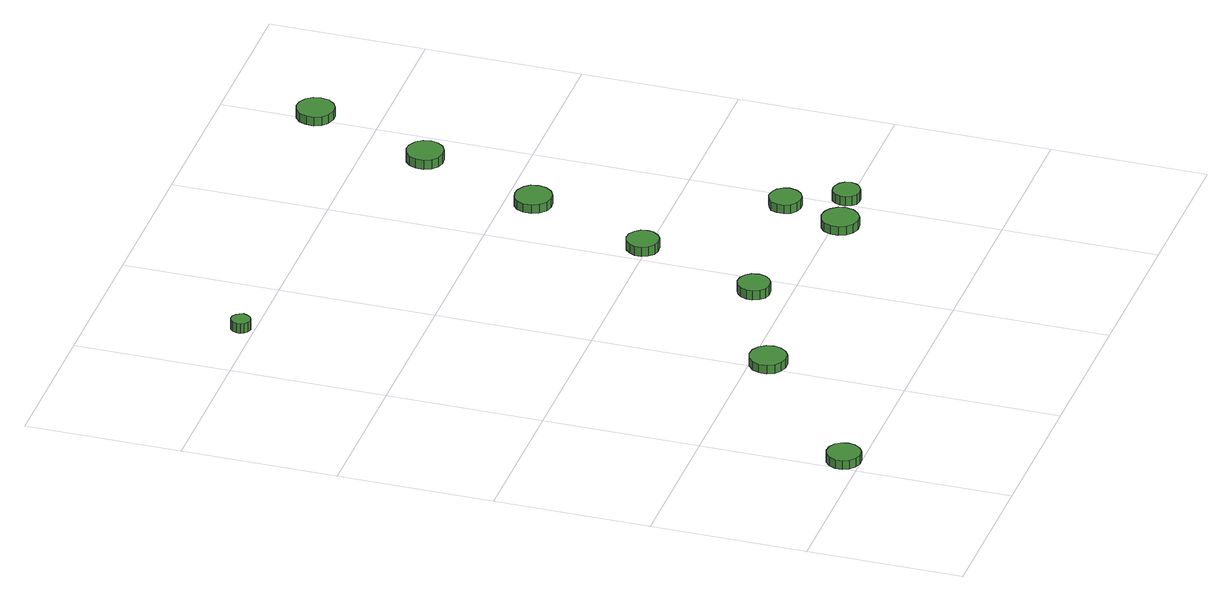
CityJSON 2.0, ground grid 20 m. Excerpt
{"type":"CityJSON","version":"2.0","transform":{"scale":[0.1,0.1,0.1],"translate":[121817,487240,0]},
"CityObjects":{
"tree1":{"type":"SolitaryVegetationObject","attributes":{"function":"something"},"geometry":[{"type":"MultiSurface","lod":"1","boundaries":[[[0,1,2,3,4,5,6,7,8,9,10,11,12,13,14]],[[15,16,17,18,19,20,21,22,23,24,25,26,27,28,29]],[[0,29,28,1]],[[1,28,27,2]],[[2,27,26,3]],[[3,26,25,4]],[[4,25,24,5]],[[5,24,23,6]],[[6,23,22,7]],[[7,22,21,8]],[[8,21,20,9]],[[9,20,19,10]],[[10,19,18,11]],[[11,18,17,12]],[[12,17,16,13]],[[13,16,15,14]],[[14,15,29,0]]]}]},
"tree2":{"type":"SolitaryVegetationObject","attributes":{"function":"something"},"geometry":[{"type":"MultiSurface","lod":"1","boundaries":[[[30,31,32,33,34,35,36,37,38,39,40,41,42,43,44]],[[45,46,47,48,49,50,51,52,53,54,55,56,57,58,59]],[[30,59,58,31]],[[31,58,57,32]],[[32,57,56,33]],[[33,56,55,34]],[[34,55,54,35]],[[35,54,53,36]],[[36,53,52,37]],[[37,52,51,38]],[[38,51,50,39]],[[39,50,49,40]],[[40,49,48,41]],[[41,48,47,42]],[[42,47,46,43]],[[43,46,45,44]],[[44,45,59,30]]]}]},
"tree3":{"type":"SolitaryVegetationObject","attributes":{"function":"something"},"geometry":[{"type":"MultiSurface","lod":"1","boundaries":[[[60,61,62,63,64,65,66,67,68,69,70,71,72,73,74]],[[75,76,77,78,79,80,81,82,83,84,85,86,87,88,89]],[[60,89,88,61]],[[61,88,87,62]],[[62,87,86,63]],[[63,86,85,64]],[[64,85,84,65]],[[65,84,83,66]],[[66,83,82,67]],[[67,82,81,68]],[[68,81,80,69]],[[69,80,79,70]],[[70,79,78,71]],[[71,78,77,72]],[[72,77,76,73]],[[73,76,75,74]],[[74,75,89,60]]]}]},
"tree4":{"type":"SolitaryVegetationObject","attributes":{"function":"something"},"geometry":[{"type":"MultiSurface","lod":"1","boundaries":[[[90,91,92,93,94,95,96,97,98,99,100,101,102,103,104]],[[105,106,107,108,109,110,111,112,113,114,115,116,117,118,119]],[[90,119,118,91]],[[91,118,117,92]],[[92,117,116,93]],[[93,116,115,94]],[[94,115,114,95]],[[95,114,113,96]],[[96,113,112,97]],[[97,112,111,98]],[[98,111,110,99]],[[99,110,109,100]],[[100,109,108,101]],[[101,108,107,102]],[[102,107,106,103]],[[103,106,105,104]],[[104,105,119,90]]]}]},
"tree5":{"type":"SolitaryVegetationObject","attributes":{"function":"something"},"geometry":[{"type":"MultiSurface","lod":"1","boundaries":[[[120,121,122,123,124,125,126,127,128,129,130,131,132,133,134]],[[135,136,137,138,139,140,141,142,143,144,145,146,147,148,149]],[[120,149,148,121]],[[121,148,147,122]],[[122,147,146,123]],[[123,146,145,124]],[[124,145,144,125]],[[125,144,143,126]],[[126,143,142,127]],[[127,142,141,128]],[[128,141,140,129]],[[129,140,139,130]],[[130,139,138,131]],[[131,138,137,132]],[[132,137,136,133]],[[133,136,135,134]],[[134,135,149,120]]]}]},
"tree6":{"type":"SolitaryVegetationObject","attributes":{"function":"something"},"geometry":[{"type":"MultiSurface","lod":"1","boundaries":[[[150,151,152,153,154,155,156,157,158,159,160,161,162,163,164]],[[165,166,167,168,169,170,171,172,173,174,175,176,177,178,179]],[[150,179,178,151]],[[151,178,177,152]],[[152,177,176,153]],[[153,176,175,154]],[[154,175,174,155]],[[155,174,173,156]],[[156,173,172,157]],[[157,172,171,158]],[[158,171,170,159]],[[159,170,169,160]],[[160,169,168,161]],[[161,168,167,162]],[[162,167,166,163]],[[163,166,165,164]],[[164,165,179,150]]]}]},
"tree7":{"type":"SolitaryVegetationObject","attributes":{"function":"something"},"geometry":[{"type":"MultiSurface","lod":"1","boundaries":[[[180,181,182,183,184,185,186,187,188,189,190,191,192,193,194]],[[195,196,197,198,199,200,201,202,203,204,205,206,207,208,209]],[[180,209,208,181]],[[181,208,207,182]],[[182,207,206,183]],[[183,206,205,184]],[[184,205,204,185]],[[185,204,203,186]],[[186,203,202,187]],[[187,202,201,188]],[[188,201,200,189]],[[189,200,199,190]],[[190,199,198,191]],[[191,198,197,192]],[[192,197,196,193]],[[193,196,195,194]],[[194,195,209,180]]]}]},
"tree8":{"type":"SolitaryVegetationObject","attributes":{"function":"something"},"geometry":[{"type":"MultiSurface","lod":"1","boundaries":[[[210,211,212,213,214,215,216,217,218,219,220,221,222,223,224]],[[225,226,227,228,229,230,231,232,233,234,235,236,237,238,239]],[[210,239,238,211]],[[211,238,237,212]],[[212,237,236,213]],[[213,236,235,214]],[[214,235,234,215]],[[215,234,233,216]],[[216,233,232,217]],[[217,232,231,218]],[[218,231,230,219]],[[219,230,229,220]],[[220,229,228,221]],[[221,228,227,222]],[[222,227,226,223]],[[223,226,225,224]],[[224,225,239,210]]]}]},
"tree9":{"type":"SolitaryVegetationObject","attributes":{"function":"something"},"geometry":[{"type":"MultiSurface","lod":"1","boundaries":[[[240,241,242,243,244,245,246,247,248,249,250,251,252,253,254]],[[255,256,257,258,259,260,261,262,263,264,265,266,267,268,269]],[[240,269,268,241]],[[241,268,267,242]],[[242,267,266,243]],[[243,266,265,244]],[[244,265,264,245]],[[245,264,263,246]],[[246,263,262,247]],[[247,262,261,248]],[[248,261,260,249]],[[249,260,259,250]],[[250,259,258,251]],[[251,258,257,252]],[[252,257,256,253]],[[253,256,255,254]],[[254,255,269,240]]]}]},
"tree10":{"type":"SolitaryVegetationObject","attributes":{"function":"something"},"geometry":[{"type":"MultiSurface","lod":"1","boundaries":[[[270,271,272,273,274,275,276,277,278,279,280,281,282,283,284]],[[285,286,287,288,289,290,291,292,293,294,295,296,297,298,299]],[[270,299,298,271]],[[271,298,297,272]],[[272,297,296,273]],[[273,296,295,274]],[[274,295,294,275]],[[275,294,293,276]],[[276,293,292,277]],[[277,292,291,278]],[[278,291,290,279]],[[279,290,289,280]],[[280,289,288,281]],[[281,288,287,282]],[[282,287,286,283]],[[283,286,285,284]],[[284,285,299,270]]]}]},
"tree11":{"type":"SolitaryVegetationObject","attributes":{"function":"something"},"geometry":[{"type":"MultiSurface","lod":"1","boundaries":[[[300,301,302,303,304,305,306,307,308,309,310,311,312,313,314]],[[315,316,317,318,319,320,321,322,323,324,325,326,327,328,329]],[[300,329,328,301]],[[301,328,327,302]],[[302,327,326,303]],[[303,326,325,304]],[[304,325,324,305]],[[305,324,323,306]],[[306,323,322,307]],[[307,322,321,308]],[[308,321,320,309]],[[309,320,319,310]],[[310,319,318,311]],[[311,318,317,312]],[[312,317,316,313]],[[313,316,315,314]],[[314,315,329,300]]]}]}
},
"vertices":[
[43,22,14],[41,31,14],[36,38,14],[28,42,14],[19,43,14],[11,41,14],[4,35,14],[0,26,14],[0,17,14],[4,9,14],[11,3,14],[19,0,14],[28,1,14],[36,6,14],[41,13,14],[41,13,2],[36,6,2],[28,1,2],[19,0,2],[11,3,2],[4,9,2],[0,17,2],[0,26,2],[4,35,2],[11,41,2],[19,43,2],[28,42,2],[36,38,2],[41,31,2],[43,22,2],
[228,175,19],[226,185,19],[220,193,19],[212,198,19],[202,199,19],[193,196,19],[185,189,19],[181,180,19],[181,170,19],[185,161,19],[193,155,19],[202,152,19],[212,153,19],[220,158,19],[226,166,19],[226,166,7],[220,158,7],[212,153,7],[202,152,7],[193,155,7],[185,161,7],[181,170,7],[181,180,7],[185,189,7],[193,196,7],[202,199,7],[212,198,7],[220,193,7],[226,185,7],[228,175,7],
[108,816,19],[106,821,19],[103,825,19],[99,828,19],[94,828,19],[89,827,19],[85,823,19],[83,818,19],[83,813,19],[85,808,19],[89,805,19],[94,803,19],[99,804,19],[103,806,19],[106,811,19],[106,811,6],[103,806,6],[99,804,6],[94,803,6],[89,805,6],[85,808,6],[83,813,6],[83,818,6],[85,823,6],[89,827,6],[94,828,6],[99,828,6],[103,825,6],[106,821,6],[108,816,6],
[384,243,20],[382,252,20],[377,259,20],[370,263,20],[361,264,20],[353,261,20],[347,255,20],[343,247,20],[343,239,20],[347,231,20],[353,225,20],[361,223,20],[370,224,20],[377,228,20],[382,235,20],[382,235,7],[377,228,7],[370,224,7],[361,223,7],[353,225,7],[347,231,7],[343,239,7],[343,247,7],[347,255,7],[353,261,7],[361,264,7],[370,263,7],[377,259,7],[382,252,7],[384,243,7],
[444,404,19],[442,413,19],[437,419,19],[430,424,19],[421,425,19],[413,422,19],[407,416,19],[403,408,19],[403,400,19],[407,392,19],[413,386,19],[421,384,19],[430,385,19],[437,389,19],[442,396,19],[442,396,6],[437,389,6],[430,385,6],[421,384,6],[413,386,6],[407,392,6],[403,400,6],[403,408,6],[407,416,6],[413,422,6],[421,425,6],[430,424,6],[437,419,6],[442,413,6],[444,404,6],
[568,190,19],[566,199,19],[560,207,19],[552,212,19],[542,213,19],[532,210,19],[525,204,19],[521,195,19],[521,185,19],[525,176,19],[532,169,19],[542,166,19],[552,167,19],[560,172,19],[566,180,19],[566,180,7],[560,172,7],[552,167,7],[542,166,7],[532,169,7],[525,176,7],[521,185,7],[521,195,7],[525,204,7],[532,210,7],[542,213,7],[552,212,7],[560,207,7],[566,199,7],[568,190,7],
[506,563,19],[504,573,19],[498,580,19],[489,585,19],[480,586,19],[470,583,19],[463,577,19],[459,568,19],[459,558,19],[463,549,19],[470,542,19],[480,539,19],[489,540,19],[498,545,19],[504,553,19],[504,553,7],[498,545,7],[489,540,7],[480,539,7],[470,542,7],[463,549,7],[459,558,7],[459,568,7],[463,577,7],[470,583,7],[480,586,7],[489,585,7],[498,580,7],[504,573,7],[506,563,7],
[593,269,18],[591,277,18],[586,284,18],[578,288,18],[570,289,18],[562,286,18],[555,281,18],[552,273,18],[552,264,18],[555,256,18],[562,251,18],[570,248,18],[578,249,18],[586,253,18],[591,260,18],[591,260,6],[586,253,6],[578,249,6],[570,248,6],[562,251,6],[555,256,6],[552,264,6],[552,273,6],[555,281,6],[562,286,6],[570,289,6],[578,288,6],[586,284,6],[591,277,6],[593,269,6],
[627,201,19],[625,209,19],[621,214,19],[614,218,19],[607,219,19],[600,217,19],[595,212,19],[592,205,19],[592,198,19],[595,191,19],[600,186,19],[607,184,19],[614,185,19],[621,189,19],[625,194,19],[625,194,6],[621,189,6],[614,185,6],[607,184,6],[600,186,6],[595,191,6],[592,198,6],[592,205,6],[595,212,6],[600,217,6],[607,219,6],[614,218,6],[621,214,6],[625,209,6],[627,201,6],
[565,719,21],[563,729,21],[557,737,21],[548,742,21],[539,743,21],[529,740,21],[522,733,21],[518,724,21],[518,714,21],[522,705,21],[529,699,21],[539,696,21],[548,697,21],[557,702,21],[563,710,21],[563,710,8],[557,702,8],[548,697,8],[539,696,8],[529,699,8],[522,705,8],[518,714,8],[518,724,8],[522,733,8],[529,740,8],[539,743,8],[548,742,8],[557,737,8],[563,729,8],[565,719,8],
[624,878,20],[622,888,20],[616,896,20],[607,901,20],[598,902,20],[588,899,20],[581,892,20],[577,883,20],[577,873,20],[581,864,20],[588,858,20],[598,854,20],[607,855,20],[616,860,20],[622,868,20],[622,868,8],[616,860,8],[607,855,8],[598,854,8],[588,858,8],[581,864,8],[577,873,8],[577,883,8],[581,892,8],[588,899,8],[598,902,8],[607,901,8],[616,896,8],[622,888,8],[624,878,8]
]}
